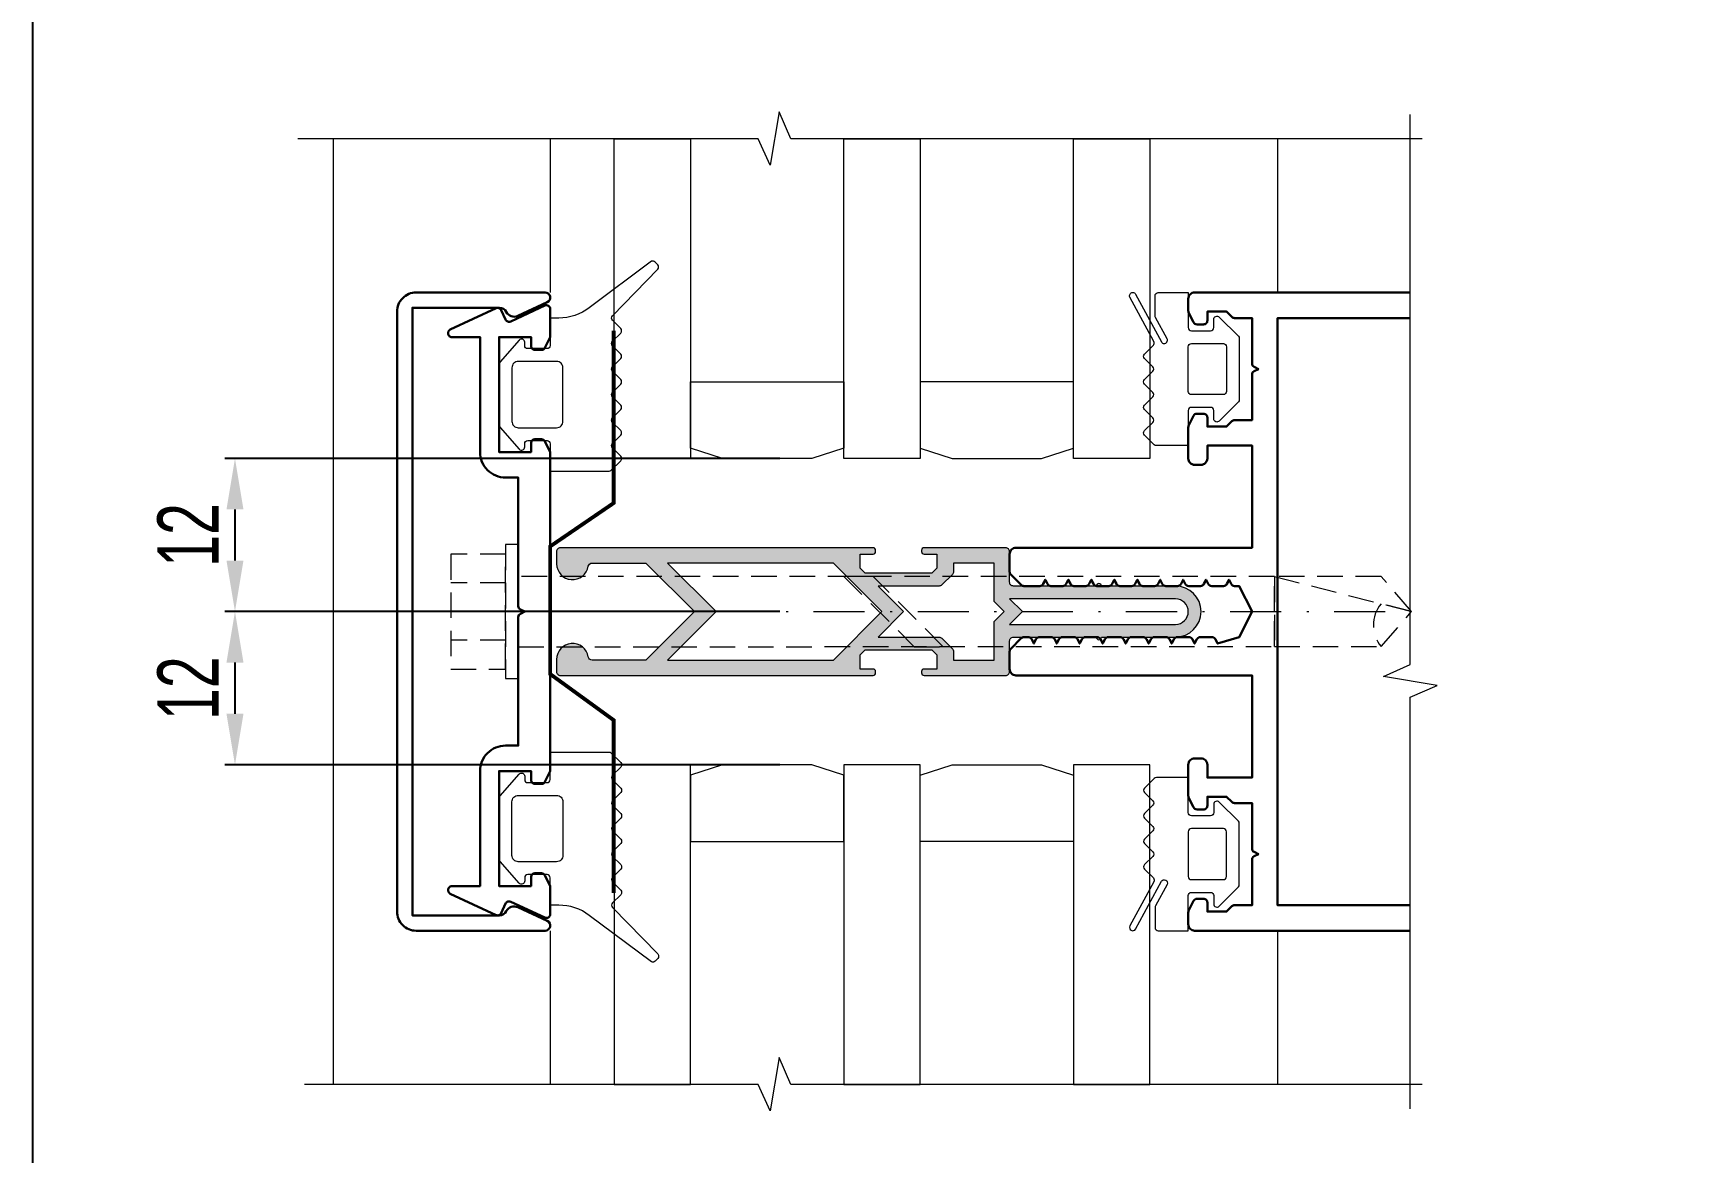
# Model space of a CAD drawing. Extents: x -37 to 8820, y -336 to 478.
# Drawn here: x 2120 to 2200.5, y 74.6 to 129.4 of the extents above; entities that cross this region are included whole.
import ezdxf

# ---------------------------------------------------------------- set-up
doc = ezdxf.new("R2010")
doc.units = 0
doc.header["$LTSCALE"] = 5
doc.linetypes.add('DASHDOT', pattern=[1, 0.5, -0.25, 0, -0.25])
doc.linetypes.add('HIDDEN', pattern=[0.375, 0.25, -0.125])
doc.layers.get('0').update_dxf_attribs({"linetype": 'CONTINUOUS', "lineweight": 30})
doc.layers.get('DEFPOINTS').update_dxf_attribs({"linetype": 'CONTINUOUS'})
for name, color, linetype, lineweight in [('1', 6, 'DASHDOT', 13), ('2', 3, 'HIDDEN', 13), ('Dimentions', 5, 'CONTINUOUS', 15), ('Glass', 5, 'CONTINUOUS', 20), ('Герлен', 7, 'CONTINUOUS', 60), ('Зигзаг', 1, 'CONTINUOUS', 15), ('Конструкции', 252, 'CONTINUOUS', 20), ('Уплотнители', 1, 'CONTINUOUS', 20), ('Штриховка', 1, 'CONTINUOUS', 5)]:
    doc.layers.add(name, color=color, linetype=linetype, lineweight=lineweight)
doc.layers.add('Скрытые', color=14, linetype='CONTINUOUS', plot=False)
doc.styles.add('3', font='RUSS.SHX', dxfattribs={"width": 0.7, "height": 3})
doc.dimstyles.new('MX1_6', dxfattribs={"dimtxt": 3, "dimasz": 2.5, "dimexe": 0.5, "dimexo": 0, "dimgap": 0.8, "dimtad": 1, "dimlfac": 1.6, "dimdsep": 46, "dimtxsty": '3', "dimcen": 0, "dimclrd": 256, "dimclre": 256, "dimclrt": 256, "dimaunit": 1, "dimadec": 0, "dimazin": 0, "dimtfac": 1, "dimtmove": 0, "dimatfit": 1, "dimfxl": 1, "dimtvp": 1, "dimtolj": 1, "dimtzin": 0, "dimarcsym": 0})

# ---------------------------------------------------------------- blocks, each defined once
blk = doc.blocks.new('*D861')
at = {"layer": 'DEFPOINTS', "color": 0, "linetype": 'Continuous', "transparency": 16777216}
for p in [(2156.587, 108.571), (2129.897, 101.071), (2156.587, 101.071)]:
    blk.add_point(p, dxfattribs=at)
at = {"layer": 'Dimentions', "linetype": 'Continuous', "lineweight": -2, "transparency": 16777216}
for p, q in [((2156.587, 108.571), (2129.397, 108.571)), ((2129.897, 106.071), (2129.897, 103.571)), ((2156.587, 101.071), (2129.397, 101.071))]:
    blk.add_line(p, q, dxfattribs=at)
at = {"layer": 'Dimentions', "linetype": 'Continuous', "transparency": 16777216}
for points in [[(2129.481, 106.071), (2130.314, 106.071), (2129.897, 108.571)], [(2129.481, 103.571), (2130.314, 103.571), (2129.897, 101.071)]]:
    blk.add_solid(points, dxfattribs=at)
at = {"layer": 'Dimentions', "linetype": 'Continuous', "transparency": 16777216, "insert": (2127.597, 104.821), "char_height": 3, "attachment_point": 5, "rotation": 90, "style": '3'}
blk.add_mtext('\\A1;12', dxfattribs=at)
blk = doc.blocks.new('*D862')
at = {"layer": 'DEFPOINTS', "color": 0, "linetype": 'Continuous', "transparency": 16777216}
for p in [(2133.172, 101.071), (2129.897, 93.571), (2156.587, 93.571)]:
    blk.add_point(p, dxfattribs=at)
at = {"layer": 'Dimentions', "linetype": 'Continuous', "lineweight": -2, "transparency": 16777216}
for p, q in [((2133.172, 101.071), (2129.397, 101.071)), ((2129.897, 98.571), (2129.897, 96.071)), ((2156.587, 93.571), (2129.397, 93.571))]:
    blk.add_line(p, q, dxfattribs=at)
at = {"layer": 'Dimentions', "linetype": 'Continuous', "transparency": 16777216}
for points in [[(2129.481, 98.571), (2130.314, 98.571), (2129.897, 101.071)], [(2129.481, 96.071), (2130.314, 96.071), (2129.897, 93.571)]]:
    blk.add_solid(points, dxfattribs=at)
at = {"layer": 'Dimentions', "linetype": 'Continuous', "transparency": 16777216, "insert": (2127.597, 97.321), "char_height": 3, "attachment_point": 5, "rotation": 90, "style": '3'}
blk.add_mtext('\\A1;12', dxfattribs=at)

msp = doc.modelspace()

# ---------------------------------------------------------------- hatches: boundary and pattern name
at = {"layer": 'Штриховка'}
h = msp.add_hatch(color=256, dxfattribs=at)
edge = h.paths.add_edge_path()
edge.add_arc((2163.6492, 104.0708), 0.125, 90, 180)
edge.add_line((2163.5242, 104.0708), (2163.5242, 104.0083))
edge.add_arc((2163.6492, 104.0083), 0.125, 180, 270)
edge.add_line((2163.6492, 103.8833), (2164.2742, 103.8833))
edge.add_line((2164.2742, 103.8833), (2164.2742, 103.1922))
edge.add_line((2164.2742, 103.1922), (2164.0279, 102.9458))
edge.add_line((2164.0279, 102.9458), (2160.7705, 102.9458))
edge.add_line((2160.7705, 102.9458), (2160.5242, 103.1922))
edge.add_line((2160.5242, 103.1922), (2160.5242, 103.8833))
edge.add_line((2160.5242, 103.8833), (2161.1492, 103.8833))
edge.add_arc((2161.1492, 104.0083), 0.125, 270, 360)
edge.add_line((2161.2742, 104.0083), (2161.2742, 104.0708))
edge.add_arc((2161.1492, 104.0708), 0.125, 0, 90)
edge.add_line((2161.1492, 104.1958), (2145.8367, 104.1958))
edge.add_arc((2145.8367, 104.0083), 0.1875, 90, 180)
edge.add_line((2145.6492, 104.0083), (2145.6492, 103.4146))
edge.add_arc((2146.4304, 103.4146), 0.7812, 180, 350.718201)
edge.add_arc((2147.3865, 103.2583), 0.1875, 90, 170.718201, ccw=False)
edge.add_line((2147.3865, 103.4458), (2150.0242, 103.4458))
edge.add_line((2150.0242, 103.4458), (2152.3992, 101.0708))
edge.add_line((2152.3992, 101.0708), (2150.0242, 98.6958))
edge.add_line((2150.0242, 98.6958), (2147.3865, 98.6958))
edge.add_arc((2147.3865, 98.8833), 0.1875, 189.281799, 270, ccw=False)
edge.add_arc((2146.4304, 98.7271), 0.7812, 9.281799, 180)
edge.add_line((2145.6492, 98.7271), (2145.6492, 98.1333))
edge.add_arc((2145.8367, 98.1333), 0.1875, 180, 270)
edge.add_line((2145.8367, 97.9458), (2161.1492, 97.9458))
edge.add_arc((2161.1492, 98.0708), 0.125, 270, 360)
edge.add_line((2161.2742, 98.0708), (2161.2742, 98.1333))
edge.add_arc((2161.1492, 98.1333), 0.125, 0, 90)
edge.add_line((2161.1492, 98.2583), (2160.5242, 98.2583))
edge.add_line((2160.5242, 98.2583), (2160.5242, 98.9495))
edge.add_line((2160.5242, 98.9495), (2160.7705, 99.1958))
edge.add_line((2160.7705, 99.1958), (2164.0279, 99.1958))
edge.add_line((2164.0279, 99.1958), (2164.2742, 98.9495))
edge.add_line((2164.2742, 98.9495), (2164.2742, 98.2583))
edge.add_line((2164.2742, 98.2583), (2163.6492, 98.2583))
edge.add_arc((2163.6492, 98.1333), 0.125, 90, 180)
edge.add_line((2163.5242, 98.1333), (2163.5242, 98.0708))
edge.add_arc((2163.6492, 98.0708), 0.125, 180, 270)
edge.add_line((2163.6492, 97.9458), (2167.6492, 97.9458))
edge.add_arc((2167.6492, 98.1333), 0.1875, 270, 360)
edge.add_line((2167.8367, 98.1333), (2167.8367, 99.6333))
edge.add_arc((2168.0242, 99.6333), 0.1875, 90, 180, ccw=False)
edge.add_line((2168.0242, 99.8208), (2172.0867, 99.8208))
edge.add_arc((2172.2117, 99.8208), 0.125, 180, 360)
edge.add_line((2172.3367, 99.8208), (2175.9617, 99.8208))
edge.add_arc((2175.9617, 101.0708), 1.25, 270, 450)
edge.add_line((2175.9617, 102.3208), (2172.3367, 102.3208))
edge.add_arc((2172.2117, 102.3208), 0.125, 0, 180)
edge.add_line((2172.0867, 102.3208), (2168.0242, 102.3208))
edge.add_arc((2168.0242, 102.5083), 0.1875, 180, 270, ccw=False)
edge.add_line((2167.8367, 102.5083), (2167.8367, 104.0083))
edge.add_arc((2167.6492, 104.0083), 0.1875, 0, 90)
edge.add_line((2167.6492, 104.1958), (2163.6492, 104.1958))
h.paths.add_polyline_path([(2151.0848, 103.4458), (2153.4598, 101.0708), (2151.0848, 98.6958), (2159.2098, 98.6958), (2161.5848, 101.0708), (2159.2098, 103.4458)], flags=16)
edge = h.paths.add_edge_path(flags=16)
edge.add_line((2167.0867, 103.4458), (2165.0867, 103.4458))
edge.add_line((2165.0867, 103.4458), (2165.0867, 103.0217))
edge.add_arc((2164.8992, 103.0217), 0.1875, -45, 0, ccw=False)
edge.add_line((2165.0318, 102.8891), (2164.5184, 102.3758))
edge.add_arc((2164.3859, 102.5083), 0.1875, 270, 315, ccw=False)
edge.add_line((2164.3859, 102.3208), (2161.3955, 102.3208))
edge.add_line((2161.3955, 102.3208), (2162.6455, 101.0708))
edge.add_line((2162.6455, 101.0708), (2161.3955, 99.8208))
edge.add_line((2161.3955, 99.8208), (2164.3859, 99.8208))
edge.add_arc((2164.3859, 99.6333), 0.1875, 45, 90, ccw=False)
edge.add_line((2164.5184, 99.7659), (2165.0318, 99.2526))
edge.add_arc((2164.8992, 99.12), 0.1875, 0, 45, ccw=False)
edge.add_line((2165.0867, 99.12), (2165.0867, 98.6958))
edge.add_line((2165.0867, 98.6958), (2167.0867, 98.6958))
edge.add_line((2167.0867, 98.6958), (2167.0867, 100.5797))
edge.add_line((2167.0867, 100.5797), (2167.5778, 101.0708))
edge.add_line((2167.5778, 101.0708), (2167.0867, 101.562))
edge.add_line((2167.0867, 101.562), (2167.0867, 103.4458))
edge = h.paths.add_edge_path(flags=16)
edge.add_line((2168.4617, 101.0708), (2167.8367, 100.4458))
edge.add_line((2167.8367, 100.4458), (2175.9617, 100.4458))
edge.add_arc((2175.9617, 101.0708), 0.625, 270, 450)
edge.add_line((2175.9617, 101.6958), (2167.8367, 101.6958))
edge.add_line((2167.8367, 101.6958), (2168.4617, 101.0708))

# ---------------------------------------------------------------- linework, layer by layer
for points in [[(2137.8367, 86.3833), (2137.8367, 115.7583, -0.4142136), (2138.7742, 116.6958), (2145.0867, 116.6958, -0.8025849), (2145.1923, 116.2193), (2143.7557, 115.5493, -0.4015594), (2143.1827, 115.7439, 0.2797393), (2142.85, 115.9458), (2138.5867, 115.9458), (2138.5867, 86.1958), (2142.85, 86.1958, 0.2797393), (2143.1827, 86.3978, -0.4015594), (2143.7557, 86.5924), (2145.1923, 85.9224, -0.8025849), (2145.0867, 85.4458), (2138.7742, 85.4458, -0.4142136)], [(2145.3367, 93.3026, -0.1164338), (2145.3169, 93.2188), (2145.076, 92.737, -0.284079), (2144.9083, 92.6333), (2144.5867, 92.6333, -0.4142136), (2144.3992, 92.8208), (2144.3992, 93.2583), (2142.8367, 93.2583), (2142.8367, 87.6333), (2144.3992, 87.6333), (2144.3992, 88.0708, -0.4142136), (2144.5867, 88.2583), (2144.9083, 88.2583, -0.284079), (2145.076, 88.1547), (2145.3169, 87.6729, -0.1164338), (2145.3367, 87.5891), (2145.3367, 86.2583, -0.5486188), (2145.0699, 86.0884), (2143.4011, 86.8666, 0.4142136), (2143.1519, 86.7759), (2142.9319, 86.3041, -0.4142136), (2142.6827, 86.2134), (2140.4449, 87.2569, -0.2914734), (2140.3367, 87.4268), (2140.3367, 87.4458, -0.4142136), (2140.5242, 87.6333), (2141.8992, 87.6333), (2141.8992, 93.2583, -0.4142136), (2143.1492, 94.5083), (2143.7742, 94.5083), (2143.7742, 100.7987, -0.284079), (2143.8778, 100.9664), (2144.0867, 101.0708), (2143.8778, 101.1753, -0.284079), (2143.7742, 101.343), (2143.7742, 107.6333), (2143.1492, 107.6333, -0.4142136), (2141.8992, 108.8833), (2141.8992, 114.5083), (2140.5242, 114.5083, -0.4142136), (2140.3367, 114.6958), (2140.3367, 114.7148, -0.2914734), (2140.4449, 114.8848), (2142.6827, 115.9283, -0.4142136), (2142.9319, 115.8376), (2143.1519, 115.3658, 0.4142136), (2143.4011, 115.2751), (2145.0699, 116.0533, -0.5486188), (2145.3367, 115.8833), (2145.3367, 114.5526, -0.1164338), (2145.3169, 114.4688), (2145.076, 113.987, -0.284079), (2144.9083, 113.8833), (2144.5867, 113.8833, -0.4142136), (2144.3992, 114.0708), (2144.3992, 114.5083), (2142.8367, 114.5083), (2142.8367, 108.8833), (2144.3992, 108.8833), (2144.3992, 109.3208, -0.4142136), (2144.5867, 109.5083), (2144.9083, 109.5083, -0.284079), (2145.076, 109.4047), (2145.3169, 108.9229, -0.1164338), (2145.3367, 108.8391)]]:
    msp.add_lwpolyline(points, format="xyb", close=True)
msp.add_lwpolyline([(2187.4518, 85.4458), (2176.8992, 85.4458, -0.4142136), (2176.5867, 85.7583), (2176.5867, 86.3391, -0.1164338), (2176.6065, 86.4229), (2176.8474, 86.9047, -0.284079), (2177.0151, 87.0083), (2177.3367, 87.0083, -0.4142136), (2177.5242, 86.8208), (2177.5242, 86.3833), (2178.4617, 86.3833), (2178.7193, 86.6409, -0.1989124), (2178.8518, 86.6958), (2179.7117, 86.6958), (2179.7117, 88.9237, -0.284079), (2179.8153, 89.0914), (2180.0242, 89.1958), (2179.8153, 89.3003, -0.284079), (2179.7117, 89.468), (2179.7117, 91.6958), (2178.8518, 91.6958, -0.1989124), (2178.7193, 91.7508), (2178.4617, 92.0083), (2177.5242, 92.0083), (2177.5242, 91.5708, -0.4142136), (2177.3367, 91.3833), (2177.0151, 91.3833, -0.284079), (2176.8474, 91.487), (2176.6065, 91.9688, -0.1164338), (2176.5867, 92.0526), (2176.5867, 93.5708, -0.4142136), (2176.8992, 93.8833), (2177.2117, 93.8833, -0.4142136), (2177.5242, 93.5708), (2177.5242, 92.9458), (2179.7117, 92.9458), (2179.7117, 97.9458), (2168.1492, 97.9458, -0.4142136), (2167.8367, 98.2583), (2167.8367, 99.1182, -0.1989124), (2167.8916, 99.2508), (2168.4068, 99.7659, -0.1989124), (2168.5393, 99.8208), (2168.7521, 99.8208, -0.284079), (2168.9198, 99.7172), (2169.0242, 99.5083), (2169.1286, 99.7172, -0.284079), (2169.2963, 99.8208), (2169.8771, 99.8208, -0.284079), (2170.0448, 99.7172), (2170.1492, 99.5083), (2170.2536, 99.7172, -0.284079), (2170.4213, 99.8208), (2171.0021, 99.8208, -0.284079), (2171.1698, 99.7172), (2171.2742, 99.5083), (2171.3786, 99.7172, -0.284079), (2171.5463, 99.8208), (2172.1271, 99.8208, -0.284079), (2172.2948, 99.7172), (2172.3992, 99.5083), (2172.5036, 99.7172, -0.284079), (2172.6713, 99.8208), (2173.2521, 99.8208, -0.284079), (2173.4198, 99.7172), (2173.5242, 99.5083), (2173.6286, 99.7172, -0.284079), (2173.7963, 99.8208), (2174.3771, 99.8208, -0.284079), (2174.5448, 99.7172), (2174.6492, 99.5083), (2174.7536, 99.7172, -0.284079), (2174.9213, 99.8208), (2175.5021, 99.8208, -0.284079), (2175.6698, 99.7172), (2175.7742, 99.5083), (2175.8786, 99.7172, -0.284079), (2176.0463, 99.8208), (2176.6271, 99.8208, -0.284079), (2176.7948, 99.7172), (2176.8992, 99.5083), (2177.0036, 99.7172, -0.284079), (2177.1713, 99.8208), (2177.7521, 99.8208, -0.284079), (2177.9198, 99.7172), (2178.0242, 99.5083), (2179.0867, 99.8208), (2179.7117, 101.0708), (2179.0867, 102.3208), (2178.8588, 102.3208, -0.284079), (2178.6911, 102.4245), (2178.5867, 102.6333), (2178.4823, 102.4245, -0.284079), (2178.3146, 102.3208), (2177.7338, 102.3208, -0.284079), (2177.5661, 102.4245), (2177.4617, 102.6333), (2177.3573, 102.4245, -0.284079), (2177.1896, 102.3208), (2176.6088, 102.3208, -0.284079), (2176.4411, 102.4245), (2176.3367, 102.6333), (2176.2323, 102.4245, -0.284079), (2176.0646, 102.3208), (2175.4838, 102.3208, -0.284079), (2175.3161, 102.4245), (2175.2117, 102.6333), (2175.1073, 102.4245, -0.284079), (2174.9396, 102.3208), (2174.3588, 102.3208, -0.284079), (2174.1911, 102.4245), (2174.0867, 102.6333), (2173.9823, 102.4245, -0.284079), (2173.8146, 102.3208), (2173.2338, 102.3208, -0.284079), (2173.0661, 102.4245), (2172.9617, 102.6333), (2172.8573, 102.4245, -0.284079), (2172.6896, 102.3208), (2172.1088, 102.3208, -0.284079), (2171.9411, 102.4245), (2171.8367, 102.6333), (2171.7323, 102.4245, -0.284079), (2171.5646, 102.3208), (2170.9838, 102.3208, -0.284079), (2170.8161, 102.4245), (2170.7117, 102.6333), (2170.6073, 102.4245, -0.284079), (2170.4396, 102.3208), (2169.8588, 102.3208, -0.284079), (2169.6911, 102.4245), (2169.5867, 102.6333), (2169.4823, 102.4245, -0.284079), (2169.3146, 102.3208), (2168.5393, 102.3208, -0.1989124), (2168.4068, 102.3758), (2167.8916, 102.8909, -0.1989124), (2167.8367, 103.0235), (2167.8367, 103.8833, -0.4142136), (2168.1492, 104.1958), (2179.7117, 104.1958), (2179.7117, 109.1958), (2177.5242, 109.1958), (2177.5242, 108.5708, -0.4142136), (2177.2117, 108.2583), (2176.8992, 108.2583, -0.4142136), (2176.5867, 108.5708), (2176.5867, 110.0891, -0.1164338), (2176.6065, 110.1729), (2176.8474, 110.6547, -0.284079), (2177.0151, 110.7583), (2177.3367, 110.7583, -0.4142136), (2177.5242, 110.5708), (2177.5242, 110.1333), (2178.4617, 110.1333), (2178.7193, 110.3909, -0.1989124), (2178.8518, 110.4458), (2179.7117, 110.4458), (2179.7117, 112.6737, -0.284079), (2179.8153, 112.8414), (2180.0242, 112.9458), (2179.8153, 113.0503, -0.284079), (2179.7117, 113.218), (2179.7117, 115.4458), (2178.8518, 115.4458, -0.1989124), (2178.7193, 115.5008), (2178.4617, 115.7583), (2177.5242, 115.7583), (2177.5242, 115.3208, -0.4142136), (2177.3367, 115.1333), (2177.0151, 115.1333, -0.284079), (2176.8474, 115.237), (2176.6065, 115.7188, -0.1164338), (2176.5867, 115.8026), (2176.5867, 116.3833, -0.4142136), (2176.8992, 116.6958), (2187.4518, 116.6958)], format="xyb")
msp.add_lwpolyline([(2187.4518, 86.6958), (2180.9617, 86.6958), (2180.9617, 115.4458), (2187.4518, 115.4458)])
at = {"layer": '1'}
msp.add_line((2137.8367, 101.0708), (2187.4518, 101.0708), dxfattribs=at)
at = {"layer": '2'}
for p, q in [((2143.1492, 102.4771), (2140.4617, 102.4771)), ((2143.1492, 99.6646), (2140.4617, 99.6646))]:
    msp.add_line(p, q, dxfattribs=at)
for points in [[(2143.1492, 98.2583), (2143.1492, 103.8833), (2140.4617, 103.8833), (2140.4617, 98.2583)], [(2143.1492, 97.7896), (2143.7742, 97.7896), (2143.7742, 104.3521), (2143.1492, 104.3521)], [(2143.7742, 99.3521), (2180.808, 99.356), (2180.808, 101.0708), (2180.808, 102.7896), (2143.7742, 102.7896)], [(2159.7204, 102.7896), (2163.1579, 99.3521), (2164.5901, 99.3521), (2161.1526, 102.7896)]]:
    msp.add_lwpolyline(points, close=True, dxfattribs=at)
msp.add_lwpolyline([(2180.808, 99.356), (2186.033, 99.356), (2187.5259, 101.0728), (2186.033, 102.7896), (2180.808, 102.7896), (2180.808, 99.356)], dxfattribs=at)
msp.add_lwpolyline([(2180.808, 102.7896), (2187.5259, 101.0728), (2186.033, 101.4543, 0.3633079), (2186.033, 99.356)], format="xyb", dxfattribs=at)
at = {"layer": 'Glass'}
for points in [[(2152.2117, 124.2261), (2152.2117, 108.5708), (2148.4617, 108.5708), (2148.4617, 124.2261)], [(2163.4617, 124.2261), (2163.4617, 108.5708), (2159.7117, 108.5708), (2159.7117, 124.2261)], [(2174.7117, 124.2261), (2174.7117, 108.5708), (2170.9617, 108.5708), (2170.9617, 124.2261)], [(2152.2117, 109.0732), (2152.2117, 112.3208), (2159.7117, 112.3208), (2159.7117, 109.0732), (2158.1492, 108.5708), (2153.7742, 108.5708)], [(2170.9617, 109.0732), (2170.9617, 112.3208), (2163.4617, 112.3208), (2163.4617, 109.0732), (2165.0242, 108.5708), (2169.3992, 108.5708)], [(2152.2117, 77.9156), (2152.2117, 93.5708), (2148.4617, 93.5708), (2148.4617, 77.9156)], [(2152.2117, 93.0684), (2152.2117, 89.8208), (2159.7117, 89.8208), (2159.7117, 93.0684), (2158.1492, 93.5708), (2153.7742, 93.5708)], [(2163.4617, 77.9156), (2163.4617, 93.5708), (2159.7117, 93.5708), (2159.7117, 77.9156)], [(2170.9617, 93.0684), (2170.9617, 89.8208), (2163.4617, 89.8208), (2163.4617, 93.0684), (2165.0242, 93.5708), (2169.3992, 93.5708)], [(2174.7117, 77.9156), (2174.7117, 93.5708), (2170.9617, 93.5708), (2170.9617, 77.9156)]]:
    msp.add_lwpolyline(points, close=True, dxfattribs=at)
at = {"layer": 'Герлен', "ltscale": 2, "const_width": 0.1875}
msp.add_lwpolyline([(2148.4464, 87.2871), (2148.4464, 95.7552), (2145.3367, 98.0127), (2145.3367, 104.2627), (2148.4464, 106.3865), (2148.4464, 114.8321)], dxfattribs=at)
at = {"layer": 'Зигзаг'}
for points in [[(2188.0477, 124.2261), (2157.1246, 124.2261), (2156.5438, 125.544), (2156.1081, 122.9313), (2155.5256, 124.2261), (2132.9712, 124.2261)], [(2187.4518, 76.7218), (2187.4518, 96.875), (2188.7697, 97.4558), (2186.157, 97.8914), (2187.4518, 98.4739), (2187.4518, 125.4173)], [(2188.0477, 77.9156), (2157.1246, 77.9156), (2156.5438, 79.2335), (2156.1081, 76.6208), (2155.5256, 77.9156), (2133.3045, 77.9156)]]:
    msp.add_lwpolyline(points, dxfattribs=at)
at = {"layer": 'Конструкции'}
for p, q in [((2145.3367, 124.2261), (2145.3367, 116.6958)), ((2180.9617, 124.2261), (2180.9617, 116.6958)), ((2145.3367, 85.4458), (2145.3367, 77.9156)), ((2180.9617, 85.4458), (2180.9617, 77.9156))]:
    msp.add_line(p, q, dxfattribs=at)
msp.add_lwpolyline([(2134.7117, 124.2261), (2134.7117, 77.9156)], dxfattribs=at)
at = {"layer": 'Скрытые', "linetype": 'Continuous'}
msp.add_lwpolyline([(2120, 10), (2120, 287), (2285, 287), (2285, 10)], close=True, dxfattribs=at)
at = {"layer": 'Уплотнители'}
for points in [[(2144.0867, 109.2896, -0.4142136), (2144.2429, 109.4458), (2145.1804, 109.4458, -0.4142136), (2145.3367, 109.2896), (2145.3367, 107.9458), (2148.2246, 107.9458, 0.1989124), (2148.313, 107.9825), (2148.7909, 108.4604, 0.4142136), (2148.7909, 108.6813), (2148.3869, 109.0854, -0.4142136), (2148.3869, 109.3063), (2148.7909, 109.7104, 0.4142136), (2148.7909, 109.9313), (2148.3869, 110.3354, -0.4142136), (2148.3869, 110.5563), (2148.7909, 110.9604, 0.4142136), (2148.7909, 111.1813), (2148.3869, 111.5854, -0.4142136), (2148.3869, 111.8063), (2148.7909, 112.2104, 0.4142136), (2148.7909, 112.4313), (2148.3869, 112.8354, -0.4142136), (2148.3869, 113.0563), (2148.7909, 113.4604, 0.4142136), (2148.7909, 113.6813), (2148.3869, 114.0854, -0.4142136), (2148.3869, 114.3063), (2148.7909, 114.7104, 0.4142136), (2148.7909, 114.9313), (2148.3869, 115.3354, -0.4142136), (2148.3869, 115.5563), (2150.6012, 117.8354, 0.4142136), (2150.6012, 118.0563), (2150.4699, 118.1876, 0.2925382), (2150.3054, 118.2238), (2147.2522, 115.943, -0.1617878), (2145.756, 115.4458), (2145.3367, 115.4458), (2145.3367, 114.1021, -0.4142136), (2145.1804, 113.9458), (2144.2429, 113.9458, -0.4142136), (2144.0867, 114.1021), (2144.0867, 114.2583, 0.6685867), (2143.8198, 114.3687), (2142.8823, 113.3041, 0.1986192), (2142.8367, 113.1937), (2142.8367, 110.198, 0.1986192), (2142.8823, 110.0876), (2143.8198, 109.023, 0.6685867), (2144.0867, 109.1333)], [(2175.5475, 114.4266), (2174.9806, 115.4716, -0.1249127), (2174.9617, 115.5462), (2174.9617, 116.5396, -0.4142136), (2175.1179, 116.6958), (2176.5867, 116.6958), (2176.5867, 114.9771, 0.4142136), (2176.7429, 114.8208), (2177.6804, 114.8208, 0.4142136), (2177.8367, 114.9771), (2177.8367, 115.3833, -0.6685867), (2178.1035, 115.4937), (2179.041, 114.5541, -0.1986192), (2179.0867, 114.4437), (2179.0867, 111.448, -0.1986192), (2179.041, 111.3376), (2178.1035, 110.398, -0.6685867), (2177.8367, 110.5083), (2177.8367, 110.9146, 0.4142136), (2177.6804, 111.0708), (2176.7429, 111.0708, 0.4142136), (2176.5867, 110.9146), (2176.5867, 109.1958), (2175.0264, 109.1958, -0.1989124), (2174.9159, 109.2416), (2174.4472, 109.7104, -0.4142136), (2174.4472, 109.9313), (2174.8512, 110.3354, 0.4142136), (2174.8512, 110.5563), (2174.4472, 110.9604, -0.4142136), (2174.4472, 111.1813), (2174.8512, 111.5854, 0.4142136), (2174.8512, 111.8063), (2174.4472, 112.2104, -0.4142136), (2174.4472, 112.4313), (2174.8512, 112.8354, 0.4142136), (2174.8512, 113.0563), (2174.4472, 113.4604, -0.4142136), (2174.4472, 113.6813), (2174.8792, 114.1134, 0.3320761), (2174.9061, 114.2984), (2173.7306, 116.4651, -1), (2174.0053, 116.6141), (2175.2729, 114.2776, 1)], [(2178.4617, 114.0396), (2178.4617, 111.8521, -0.4142136), (2178.3054, 111.6958), (2176.7429, 111.6958, -0.4142136), (2176.5867, 111.8521), (2176.5867, 114.0396, -0.4142136), (2176.7429, 114.1958), (2178.3054, 114.1958, -0.4142136)], [(2143.4617, 113.0083), (2143.4617, 110.3833, 0.4142136), (2143.7742, 110.0708), (2145.6492, 110.0708, 0.4142136), (2145.9617, 110.3833), (2145.9617, 113.0083, 0.4142136), (2145.6492, 113.3208), (2143.7742, 113.3208, 0.4142136)], [(2163.6492, 104.1958, 0.4142136), (2163.5242, 104.0708), (2163.5242, 104.0083, 0.4142136), (2163.6492, 103.8833), (2164.2742, 103.8833), (2164.2742, 103.1922), (2164.0279, 102.9458), (2160.7705, 102.9458), (2160.5242, 103.1922), (2160.5242, 103.8833), (2161.1492, 103.8833, 0.4142136), (2161.2742, 104.0083), (2161.2742, 104.0708, 0.4142136), (2161.1492, 104.1958), (2145.8367, 104.1958, 0.4142136), (2145.6492, 104.0083), (2145.6492, 103.4146, 0.9221128), (2147.2015, 103.2886, -0.3675232), (2147.3865, 103.4458), (2150.0242, 103.4458), (2152.3992, 101.0708), (2150.0242, 98.6958), (2147.3865, 98.6958, -0.3675232), (2147.2015, 98.8531, 0.9221128), (2145.6492, 98.7271), (2145.6492, 98.1333, 0.4142136), (2145.8367, 97.9458), (2161.1492, 97.9458, 0.4142136), (2161.2742, 98.0708), (2161.2742, 98.1333, 0.4142136), (2161.1492, 98.2583), (2160.5242, 98.2583), (2160.5242, 98.9495), (2160.7705, 99.1958), (2164.0279, 99.1958), (2164.2742, 98.9495), (2164.2742, 98.2583), (2163.6492, 98.2583, 0.4142136), (2163.5242, 98.1333), (2163.5242, 98.0708, 0.4142136), (2163.6492, 97.9458), (2167.6492, 97.9458, 0.4142136), (2167.8367, 98.1333), (2167.8367, 99.6333, -0.4142136), (2168.0242, 99.8208), (2172.0867, 99.8208, 1), (2172.3367, 99.8208), (2175.9617, 99.8208, 1), (2175.9617, 102.3208), (2172.3367, 102.3208, 1), (2172.0867, 102.3208), (2168.0242, 102.3208, -0.4142136), (2167.8367, 102.5083), (2167.8367, 104.0083, 0.4142136), (2167.6492, 104.1958)], [(2167.0867, 103.4458), (2165.0867, 103.4458), (2165.0867, 103.0217, -0.1989124), (2165.0318, 102.8891), (2164.5184, 102.3758, -0.1989124), (2164.3859, 102.3208), (2161.3955, 102.3208), (2162.6455, 101.0708), (2161.3955, 99.8208), (2164.3859, 99.8208, -0.1989124), (2164.5184, 99.7659), (2165.0318, 99.2526, -0.1989124), (2165.0867, 99.12), (2165.0867, 98.6958), (2167.0867, 98.6958), (2167.0867, 100.5797), (2167.5778, 101.0708), (2167.0867, 101.562)], [(2168.4617, 101.0708), (2167.8367, 100.4458), (2175.9617, 100.4458, 1), (2175.9617, 101.6958), (2167.8367, 101.6958), (2168.4617, 101.0708)], [(2144.0867, 92.8521, 0.4142136), (2144.2429, 92.6958), (2145.1804, 92.6958, 0.4142136), (2145.3367, 92.8521), (2145.3367, 94.1958), (2148.2246, 94.1958, -0.1989124), (2148.313, 94.1592), (2148.7909, 93.6813, -0.4142136), (2148.7909, 93.4604), (2148.3869, 93.0563, 0.4142136), (2148.3869, 92.8354), (2148.7909, 92.4313, -0.4142136), (2148.7909, 92.2104), (2148.3869, 91.8063, 0.4142136), (2148.3869, 91.5854), (2148.7909, 91.1813, -0.4142136), (2148.7909, 90.9604), (2148.3869, 90.5563, 0.4142136), (2148.3869, 90.3354), (2148.7909, 89.9313, -0.4142136), (2148.7909, 89.7104), (2148.3869, 89.3063, 0.4142136), (2148.3869, 89.0854), (2148.7909, 88.6813, -0.4142136), (2148.7909, 88.4604), (2148.3869, 88.0563, 0.4142136), (2148.3869, 87.8354), (2148.7909, 87.4313, -0.4142136), (2148.7909, 87.2104), (2148.3869, 86.8063, 0.4142136), (2148.3869, 86.5854), (2150.6012, 84.3063, -0.4142136), (2150.6012, 84.0854), (2150.4699, 83.954, -0.2925382), (2150.3054, 83.9179), (2147.2522, 86.1987, 0.1617878), (2145.756, 86.6958), (2145.3367, 86.6958), (2145.3367, 88.0396, 0.4142136), (2145.1804, 88.1958), (2144.2429, 88.1958, 0.4142136), (2144.0867, 88.0396), (2144.0867, 87.8833, -0.6685867), (2143.8198, 87.773), (2142.8823, 88.8376, -0.1986192), (2142.8367, 88.948), (2142.8367, 91.9437, -0.1986192), (2142.8823, 92.0541), (2143.8198, 93.1187, -0.6685867), (2144.0867, 93.0083)], [(2175.5475, 87.7151), (2174.9806, 86.67, 0.1249127), (2174.9617, 86.5955), (2174.9617, 85.6021, 0.4142136), (2175.1179, 85.4458), (2176.5867, 85.4458), (2176.5867, 87.1646, -0.4142136), (2176.7429, 87.3208), (2177.6804, 87.3208, -0.4142136), (2177.8367, 87.1646), (2177.8367, 86.7583, 0.6685867), (2178.1035, 86.648), (2179.041, 87.5876, 0.1986192), (2179.0867, 87.698), (2179.0867, 90.6937, 0.1986192), (2179.041, 90.8041), (2178.1035, 91.7437, 0.6685867), (2177.8367, 91.6333), (2177.8367, 91.2271, -0.4142136), (2177.6804, 91.0708), (2176.7429, 91.0708, -0.4142136), (2176.5867, 91.2271), (2176.5867, 92.9458), (2175.0264, 92.9458, 0.1989124), (2174.9159, 92.9001), (2174.4472, 92.4313, 0.4142136), (2174.4472, 92.2104), (2174.8512, 91.8063, -0.4142136), (2174.8512, 91.5854), (2174.4472, 91.1813, 0.4142136), (2174.4472, 90.9604), (2174.8512, 90.5563, -0.4142136), (2174.8512, 90.3354), (2174.4472, 89.9313, 0.4142136), (2174.4472, 89.7104), (2174.8512, 89.3063, -0.4142136), (2174.8512, 89.0854), (2174.4472, 88.6813, 0.4142136), (2174.4472, 88.4604), (2174.8792, 88.0283, -0.3320761), (2174.9061, 87.8433), (2173.7306, 85.6766, 1), (2174.0053, 85.5276), (2175.2729, 87.8641, -1)], [(2143.4617, 89.1333), (2143.4617, 91.7583, -0.4142136), (2143.7742, 92.0708), (2145.6492, 92.0708, -0.4142136), (2145.9617, 91.7583), (2145.9617, 89.1333, -0.4142136), (2145.6492, 88.8208), (2143.7742, 88.8208, -0.4142136)], [(2178.4617, 88.1021), (2178.4617, 90.2896, 0.4142136), (2178.3054, 90.4458), (2176.7429, 90.4458, 0.4142136), (2176.5867, 90.2896), (2176.5867, 88.1021, 0.4142136), (2176.7429, 87.9458), (2178.3054, 87.9458, 0.4142136)]]:
    msp.add_lwpolyline(points, format="xyb", close=True, dxfattribs=at)
msp.add_lwpolyline([(2151.0848, 103.4458), (2153.4598, 101.0708), (2151.0848, 98.6958), (2159.2098, 98.6958), (2161.5848, 101.0708), (2159.2098, 103.4458)], close=True, dxfattribs=at)

# ---------------------------------------------------------------- dimensions: what is measured, and where the dimension line sits
at = {"layer": 'Dimentions', "linetype": 'Continuous'}
for base, p1, p2, picture, middle in [((2129.8973, 101.0708), (2156.5867, 108.5708), (2156.5867, 101.0708), '*D861', (2127.5973, 104.8208)), ((2129.8973, 93.5708), (2133.1716, 101.0708), (2156.5867, 93.5708), '*D862', (2127.5973, 97.3208))]:
    dim = msp.add_linear_dim(base=base, p1=p1, p2=p2, angle=90, dimstyle='MX1_6', dxfattribs=at)
    dim.commit()
    dim.dimension.update_dxf_attribs({"geometry": picture, "text_midpoint": middle})

doc.saveas('drawing.dxf')
